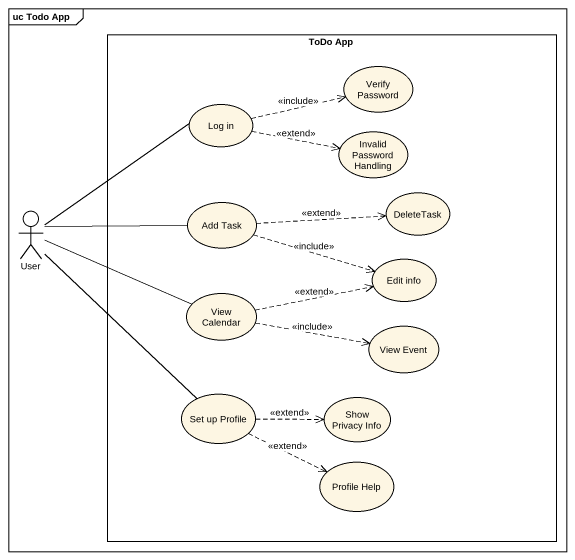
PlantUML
@startuml
mainframe uc Todo App
rectangle "ToDo App" as ToDo_App {
  usecase "Verify Password" as Verify_Password
  usecase "Log in" as Log_in
  usecase "Invalid Password Handling" as Invalid_Password_Handling
  usecase "Add Task" as Add_Task
  usecase DeleteTask
  usecase "Edit info" as Edit_info
  usecase "View Calendar" as View_Calendar
  usecase "View Event" as View_Event
  usecase "Set up Profile" as Set_up_Profile
  usecase "Show Privacy Info" as Show_Privacy_Info
  usecase "Profile Help" as Profile_Help
}
actor User
Log_in .right.> Verify_Password : <<include>>
Log_in .right.> Invalid_Password_Handling : <<extend>>
User -up- Log_in
User -right- Add_Task
User -right- View_Calendar
User -- Set_up_Profile
Add_Task .right.> DeleteTask : <<extend>>
Add_Task .right.> Edit_info : <<include>>
View_Calendar .right.> Edit_info : <<extend>>
View_Calendar .right.> View_Event : <<include>>
Set_up_Profile .right.> Show_Privacy_Info : <<extend>>
Set_up_Profile .right.> Profile_Help : <<extend>>
@enduml
